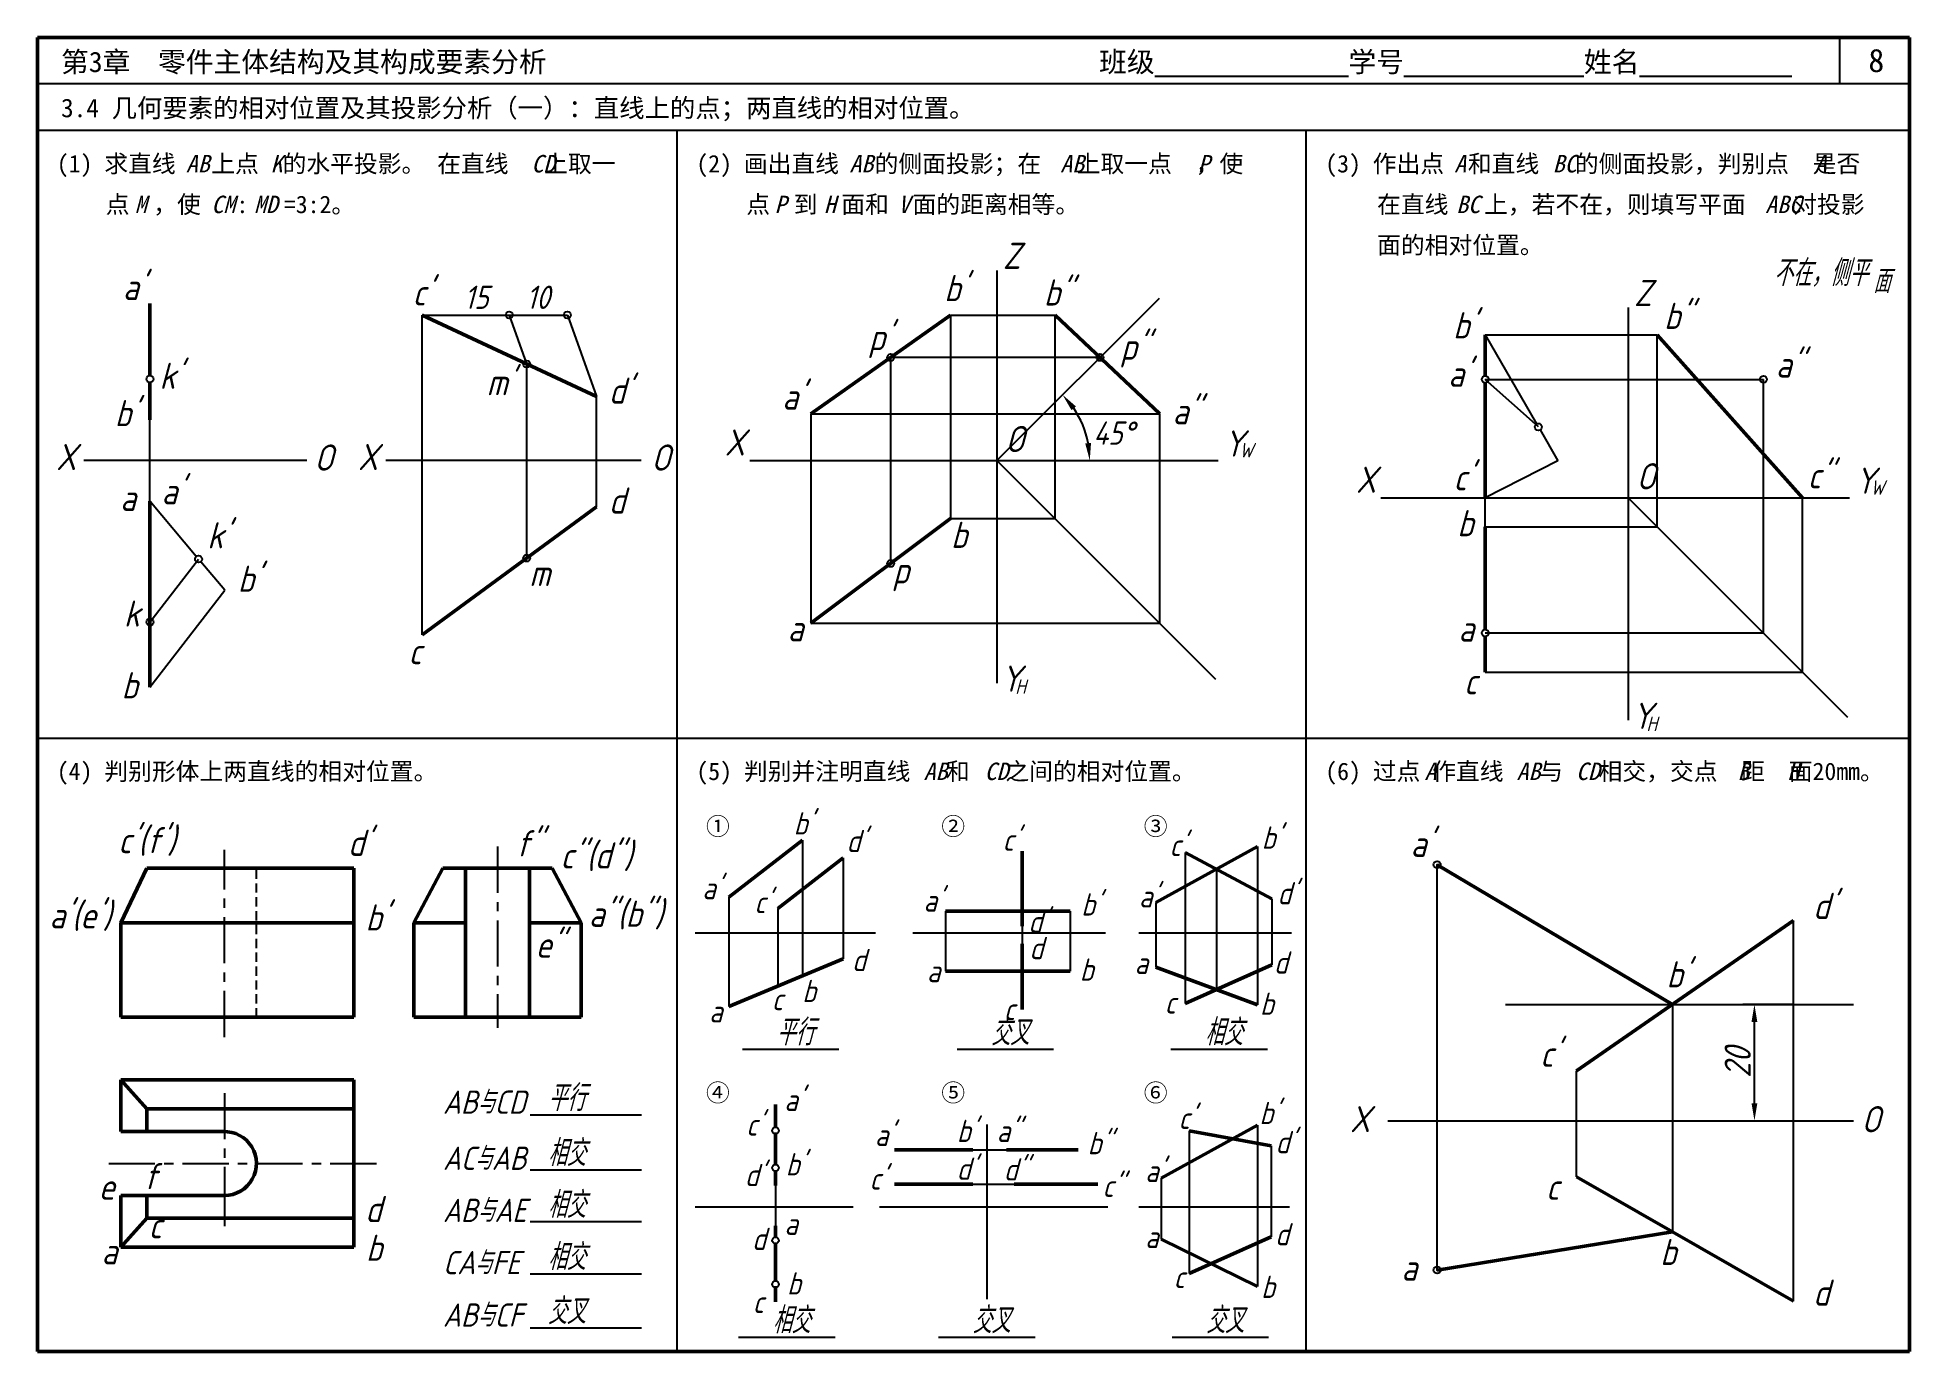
# Model space of a CAD drawing. Header units: millimetres. Extents: x 0 to 322, y 0 to 226.
import ezdxf

# ---------------------------------------------------------------- set-up
doc = ezdxf.new("R2010")
doc.units = ezdxf.units.MM
doc.header["$LTSCALE"] = 0.25
doc.linetypes.add('CENTER', pattern=[50.8, 31.75, -6.35, 6.35, -6.35])
doc.linetypes.add('HIDDEN', pattern=[9.525, 6.35, -3.175])
for name, color, linetype in [('点画线层', 7, 'CENTER'), ('答案', 1, 'Continuous'), ('细实线层', 7, 'Continuous'), ('虚线层', 7, 'HIDDEN')]:
    doc.layers.add(name, color=color, linetype=linetype)
doc.layers.add('粗实线层', color=7, linetype='Continuous', lineweight=50)
doc.styles.get("Standard").update_dxf_attribs({"font": 'gbeitc.shx', "height": 4.5, "bigfont": 'gbcbig.shx'})
doc.styles.add('宋体', font='', dxfattribs={"height": 3})
doc.styles.add('宋体-斜体', font='', dxfattribs={"oblique": 15, "height": 3})
doc.styles.get('宋体').set_extended_font_data('SimSun')
doc.styles.get('宋体-斜体').set_extended_font_data('SimSun')
doc.dimstyles.new('ISO-25', dxfattribs={"dimtxt": 4.5, "dimasz": 3, "dimexe": 2, "dimexo": 0, "dimtad": 1, "dimtoh": 1, "dimdsep": 46, "dimtxsty": 'Standard', "dimcen": 0, "dimclrd": 256, "dimclre": 256, "dimclrt": 256, "dimadec": 0, "dimazin": 0, "dimtfac": 1, "dimtmove": 0, "dimatfit": 2, "dimfxl": 0, "dimlwd": -1, "dimlwe": -1, "dimarcsym": 0})

# ---------------------------------------------------------------- blocks, each defined once
blk = doc.blocks.new('*D1')
at = {"layer": 'Defpoints', "color": 0, "transparency": 16777216}
for p in [(295.32, 59.69), (302.06, 59.69), (312.33, 39.69)]:
    blk.add_point(p, dxfattribs=at)
at = {"layer": '答案', "transparency": 16777216}
for p, q in [((302.06, 59.69), (293.32, 59.69)), ((295.32, 42.69), (295.32, 56.69))]:
    blk.add_line(p, q, dxfattribs=at)
for points in [[(294.82, 56.69), (295.82, 56.69), (295.32, 59.69)], [(294.82, 42.69), (295.82, 42.69), (295.32, 39.69)]]:
    blk.add_solid(points, dxfattribs=at)
at = {"layer": '答案', "transparency": 16777216, "insert": (292.44, 49.69), "char_height": 4.5, "attachment_point": 5, "rotation": 90}
blk.add_mtext('20', dxfattribs=at)

msp = doc.modelspace()

# ---------------------------------------------------------------- linework, layer by layer
at = {"lineweight": 50}
for p, q in [((322, 226), (0, 226)), ((0, 226), (0, 0)), ((322, 0), (322, 226)), ((0, 0), (322, 0))]:
    msp.add_line(p, q, dxfattribs=at)
for p, q in [((310, 218), (310, 226)), ((322, 218), (0, 218)), ((322, 210), (0, 210)), ((110, 210), (110, 0)), ((218.173, 210), (218.173, 0)), ((46.356, 153.247), (7.994, 153.247)), ((103.859, 153.247), (59.909, 153.247)), ((0, 105.5), (322, 105.5)), ((197.429, 85.836), (197.429, 59.845)), ((209.84, 86.88), (209.84, 59.605)), ((202.771, 82.98), (202.771, 62.24)), ((212.322, 77.875), (212.322, 66.522)), ((192.335, 77.223), (192.335, 66.13)), ((189.458, 72.003), (215.718, 72.003)), ((209.827, 38.929), (209.827, 11.198)), ((198.106, 37.943), (198.106, 13.396)), ((212.171, 35.355), (212.171, 19.702)), ((193.294, 29.809), (193.294, 19.332)), ((189.458, 24.879), (215.379, 24.879))]:
    msp.add_line(p, q)
at = {"layer": '点画线层'}
for p, q in [((32.165, 54.088), (32.165, 86.296)), ((79.125, 86.838), (79.125, 55.658)), ((32.165, 44.455), (32.165, 29.474)), ((12.268, 32.341), (58.347, 32.341)), ((32.165, 29.474), (32.165, 20.601))]:
    msp.add_line(p, q, dxfattribs=at)
at = {"layer": '答案'}
for p, q in [((165.034, 153.247), (192.966, 181.179)), ((66.144, 178.247), (81.144, 178.247)), ((81.144, 178.247), (91.144, 178.247)), ((81.144, 178.247), (84.144, 169.847)), ((91.144, 178.247), (96.144, 164.247)), ((157.034, 178.247), (175.034, 178.247)), ((175.034, 143.247), (175.034, 178.247)), ((249.017, 174.847), (257.852, 159.545)), ((249.017, 174.847), (278.599, 174.847)), ((278.599, 141.847), (278.599, 174.847)), ((182.748, 170.961), (146.748, 170.961)), ((146.748, 170.961), (146.748, 135.533)), ((84.144, 169.847), (84.144, 136.447)), ((258.152, 159.026), (249.017, 167.202)), ((249.017, 167.202), (296.868, 167.202)), ((296.868, 123.578), (296.868, 167.202)), ((133.034, 161.247), (193.034, 161.247)), ((193.034, 125.247), (193.034, 161.247)), ((258.452, 158.506), (261.517, 153.197)), ((165.034, 153.247), (202.635, 115.646)), ((261.517, 153.197), (249.017, 146.847)), ((27.321, 136.748), (19.351, 146.247)), ((273.599, 146.847), (311.326, 109.121)), ((303.599, 116.847), (303.599, 146.847)), ((157.034, 143.247), (175.034, 143.247)), ((249.017, 141.847), (278.599, 141.847)), ((19.351, 125.447), (27.707, 136.288)), ((32.207, 130.926), (28.093, 135.829)), ((19.351, 114.247), (32.207, 130.926)), ((133.034, 125.247), (193.034, 125.247)), ((249.017, 123.578), (296.868, 123.578)), ((249.017, 116.847), (303.599, 116.847)), ((252.507, 59.692), (312.332, 59.692)), ((281.212, 59.692), (281.212, 20.589))]:
    msp.add_line(p, q, dxfattribs=at)
at = {"layer": '答案', "lineweight": 50}
for p, q in [((175.034, 178.247), (193.034, 161.247)), ((303.599, 146.847), (278.599, 174.847)), ((240.743, 83.73), (281.212, 59.692)), ((281.212, 20.589), (240.743, 14.014))]:
    msp.add_line(p, q, dxfattribs=at)
at = {"layer": '答案'}
for centre in [(81.144, 178.247), (91.144, 178.247), (146.748, 170.961), (182.748, 170.961), (84.144, 169.847), (296.868, 167.202), (258.152, 159.026), (27.707, 136.288), (84.144, 136.447), (146.748, 135.533), (19.351, 125.447)]:
    msp.add_circle(centre, 0.6, dxfattribs=at)
msp.add_arc((165.034, 153.247), 15.965, 10.78231, 34.21769, dxfattribs=at)
for points in [[(177.85, 161.906), (178.621, 162.543), (176.323, 164.536)], [(181.215, 156.281), (180.219, 156.187), (180.999, 153.247)]]:
    msp.add_solid(points, dxfattribs=at)
at = {"layer": '粗实线层'}
for p, q in [((19.351, 167.847), (19.351, 180.247)), ((96.144, 164.247), (66.144, 178.247)), ((133.034, 161.247), (157.034, 178.247)), ((249.017, 167.802), (249.017, 174.847)), ((19.351, 160.247), (19.351, 166.647)), ((249.017, 146.847), (249.017, 166.602)), ((19.351, 146.247), (19.351, 114.247)), ((96.144, 145.247), (66.144, 123.247)), ((133.034, 125.247), (157.034, 143.247)), ((249.017, 141.847), (249.017, 124.178)), ((249.017, 122.978), (249.017, 116.847)), ((131.595, 87.927), (118.912, 78.122)), ((138.577, 84.885), (127.336, 76.195)), ((169.348, 86.028), (169.348, 73.186)), ((192.335, 77.223), (209.84, 86.88)), ((197.429, 85.836), (212.322, 77.875)), ((14.362, 73.711), (18.813, 83.13)), ((54.419, 83.13), (18.813, 83.13)), ((54.419, 57.49), (54.419, 83.13)), ((64.734, 73.711), (69.706, 83.13)), ((69.706, 83.13), (88.544, 83.13)), ((73.63, 83.13), (73.63, 57.49)), ((84.619, 83.13), (84.619, 57.49)), ((93.515, 73.711), (88.544, 83.13)), ((156.159, 75.72), (177.633, 75.72)), ((302.056, 74.122), (264.698, 48.26)), ((14.362, 57.49), (14.362, 73.711)), ((14.362, 73.711), (54.419, 73.711)), ((64.734, 57.49), (64.734, 73.711)), ((64.734, 73.711), (73.63, 73.711)), ((84.619, 73.711), (93.515, 73.711)), ((93.515, 57.49), (93.515, 73.711)), ((169.348, 70.144), (169.348, 58.822)), ((118.912, 59.356), (138.577, 67.545)), ((156.159, 65.412), (177.633, 65.412)), ((209.84, 59.605), (192.335, 66.13)), ((212.322, 66.522), (197.429, 59.845)), ((14.362, 57.49), (54.419, 57.49)), ((64.734, 57.49), (93.515, 57.49)), ((14.362, 46.731), (54.419, 46.731)), ((18.813, 41.76), (14.362, 46.731)), ((14.362, 46.731), (14.362, 37.835)), ((54.419, 46.731), (54.419, 17.951)), ((126.95, 42.511), (126.95, 38.601)), ((18.813, 41.76), (54.419, 41.76)), ((18.813, 41.76), (18.813, 37.835)), ((193.294, 29.809), (209.827, 38.929)), ((32.165, 37.835), (14.362, 37.835)), ((126.95, 37.476), (126.95, 32.16)), ((198.106, 37.943), (212.171, 35.355)), ((147.386, 34.679), (160.914, 34.679)), ((166.663, 34.679), (179.006, 34.679)), ((126.95, 31.035), (126.95, 28.555)), ((264.698, 30.051), (302.056, 8.645)), ((32.165, 26.846), (14.362, 26.846)), ((14.362, 17.951), (14.362, 26.846)), ((18.813, 22.922), (18.813, 26.846)), ((147.386, 28.765), (160.914, 28.765)), ((168.015, 28.765), (182.388, 28.765)), ((18.813, 22.922), (14.362, 17.951)), ((18.813, 22.922), (54.419, 22.922)), ((126.95, 21.631), (126.95, 19.689)), ((209.827, 11.198), (193.294, 19.332)), ((212.171, 19.702), (198.106, 13.396)), ((14.362, 17.951), (54.419, 17.951)), ((126.95, 18.564), (126.95, 12.174)), ((126.95, 11.049), (126.95, 8.57))]:
    msp.add_line(p, q, dxfattribs=at)
msp.add_arc((32.165, 32.341), 5.498, 270, 92.0538, dxfattribs=at)
at = {"layer": '细实线层'}
for p, q in [((165.034, 185.945), (165.034, 114.967)), ((66.144, 123.247), (66.144, 178.247)), ((157.034, 178.247), (157.034, 143.247)), ((273.599, 179.545), (273.599, 108.567)), ((96.144, 145.247), (96.144, 164.247)), ((133.034, 161.247), (133.034, 125.247)), ((19.351, 146.247), (19.351, 160.247)), ((122.508, 153.247), (203.101, 153.247)), ((231.074, 146.847), (311.666, 146.847)), ((249.017, 141.847), (249.017, 146.847)), ((131.595, 87.927), (131.595, 64.637)), ((138.577, 84.885), (138.577, 67.545)), ((240.743, 14.014), (240.743, 83.73)), ((118.912, 78.122), (118.912, 59.356)), ((127.336, 76.195), (127.336, 62.864)), ((156.159, 75.72), (156.159, 65.412)), ((177.633, 75.72), (177.633, 65.412)), ((302.056, 8.645), (302.056, 74.122)), ((113.154, 72.003), (144.158, 72.003)), ((150.568, 72.003), (183.689, 72.003)), ((169.348, 73.186), (169.348, 70.144)), ((121.242, 52.012), (137.822, 52.012)), ((158.208, 52.012), (174.788, 52.012)), ((194.961, 52.012), (211.541, 52.012)), ((264.698, 30.051), (264.698, 48.26)), ((84.758, 40.715), (103.877, 40.715)), ((163.281, 39.073), (163.281, 8.994)), ((232.253, 39.692), (312.332, 39.692)), ((160.914, 34.679), (166.663, 34.679)), ((84.758, 31.257), (103.877, 31.257)), ((126.95, 28.555), (126.95, 21.631)), ((160.914, 28.765), (168.015, 28.765)), ((113.154, 24.879), (140.312, 24.879)), ((144.85, 24.879), (184.079, 24.879)), ((84.758, 22.342), (103.877, 22.342)), ((84.758, 13.368), (103.877, 13.368)), ((84.758, 4.056), (103.877, 4.056)), ((120.601, 2.492), (137.181, 2.492)), ((155.003, 2.492), (171.583, 2.492)), ((195.175, 2.492), (211.755, 2.492))]:
    msp.add_line(p, q, dxfattribs=at)
for centre, radius in [((19.351, 167.247), 0.6), ((249.017, 167.202), 0.6), ((249.017, 123.578), 0.6), ((240.743, 83.73), 0.6), ((126.95, 38.038), 0.562), ((126.95, 31.597), 0.562), ((126.95, 19.126), 0.562), ((240.743, 14.014), 0.6), ((126.95, 11.612), 0.562)]:
    msp.add_circle(centre, radius, dxfattribs=at)
for p in [(240.743, 83.73), (240.743, 83.73), (240.743, 14.014), (240.743, 14.014)]:
    msp.add_point(p, dxfattribs=at)
at = {"layer": '虚线层'}
msp.add_line((37.663, 57.49), (37.663, 83.13), dxfattribs=at)

# ---------------------------------------------------------------- texts
at = {"style": '宋体'}
for s, height, p in [('第3章  零件主体结构及其构成要素分析', 3.5, (4.054, 220.047)), ('班级%%U              %%U学号%%U             %%U姓名%%U           ', 3.5, (182.613, 220.047)), ('8', 4, (314.921, 220.047)), ('3.4 几何要素的相对位置及其投影分析（一）：直线上的点；两直线的相对位置。', 3.2, (4.054, 212.275)), ('(1) 求直线   上点  的水平投影。 在直线   上取一', 3, (3.334, 202.787)), ('(2) 画出直线   的侧面投影；在   上取一点  ，使', 3, (113.334, 202.787)), ('(3) 作出点  和直线   的侧面投影，判别点  是否', 3, (221.507, 202.787)), ('点  ，使   :   =3:2。', 3, (11.745, 195.787)), ('点  到  面和  面的距离相等。', 3, (121.917, 195.787)), ('在直线   上，若不在，则填写平面    对投影', 3, (230.414, 195.787)), ('面的相对位置。', 3, (230.414, 188.787)), ('(4) 判别形体上两直线的相对位置。', 3, (3.334, 98.287)), ('(5) 判别并注明直线   和   之间的相对位置。', 3, (113.334, 98.287)), ('(6) 过点 作直线   与   相交，交点  距  面20mm。', 3, (221.507, 98.287)), ('①', 3, (114.988, 88.831)), ('②', 3, (155.461, 88.831)), ('③', 3, (190.291, 88.831)), ('④', 3, (114.988, 43.012)), ('⑤', 3, (155.461, 43.012)), ('⑥', 3, (190.291, 43.012))]:
    msp.add_text(s, height=height, dxfattribs=at).set_placement(p)
at = {"style": '宋体-斜体', "oblique": 15}
for s, p in [('AB', (25.534, 202.787)), ('K', (40.117, 202.787)), ('CD', (84.973, 202.787)), ('AB', (139.674, 202.787)), ('AB', (175.93, 202.787)), ('P', (199.597, 202.787)), ('A', (243.687, 202.787)), ('BC', (260.626, 202.787)), ('A', (305.687, 202.787)), ('M', (16.747, 195.787)), ('CM', (29.922, 195.787)), ('MD', (37.264, 195.787)), ('P', (126.799, 195.787)), ('H', (135.289, 195.787)), ('V', (148.024, 195.787)), ('BC', (244.032, 195.787)), ('ABC', (297.175, 195.787)), ('AB', (152.433, 98.287)), ('CD', (162.914, 98.287)), ('A', (238.574, 98.287)), ('AB', (254.418, 98.287)), ('CD', (264.646, 98.287)), ('B', (292.424, 98.287)), ('H', (301.02, 98.287))]:
    msp.add_text(s, height=3, dxfattribs=at).set_placement(p)
at = {"layer": '答案'}
for s, height, p in [('不在，侧平', 4.5, (298.6, 183.25)), ('b"', 4.5, (173.09, 179.888)), ('15', 4, (73.407, 179.314)), ('10', 4, (84.075, 179.314)), ('b"', 4.5, (279.768, 175.865)), ("p'", 4.5, (142.986, 172.228)), ('p"', 4.5, (186.295, 170.59)), ('a"', 4.5, (298.995, 167.512)), ("m'", 4.5, (77.255, 164.46)), ('a"', 4.5, (195.246, 159.467)), ('45°', 4, (181.599, 155.955)), ('c"', 4.5, (304.47, 148.44)), ("a'", 4.5, (21.341, 145.706)), ("k'", 4.5, (29.2, 138.129)), ("b'", 4.5, (34.46, 130.653)), ('p', 4.5, (147.126, 132.124)), ('m', 4.5, (84.6, 131.647)), ('k', 4.5, (14.859, 124.673)), ("b'", 4.5, (280.184, 62.631)), ('平行', 4.5, (127.063, 52.663)), ('交叉', 4.5, (164.03, 52.663)), ('相交', 4.5, (200.783, 52.663)), ('平行', 4.5, (87.772, 41.367)), ('相交', 4.5, (87.772, 31.909)), ('相交', 4.5, (87.772, 22.994)), ('b', 4.5, (279.097, 14.879)), ('相交', 4.5, (87.772, 14.019)), ('交叉', 4.5, (87.772, 4.707)), ('相交', 4.5, (126.422, 3.143)), ('交叉', 4.5, (160.825, 3.143)), ('交叉', 4.5, (200.996, 3.143))]:
    msp.add_text(s, height=height, dxfattribs=at).set_placement(p)
at = {"layer": '细实线层'}
for s, height, p in [('Z', 4.5, (166.051, 186.2)), ('%%U           ', 4.5, (300.084, 182.898)), ("a'", 4.5, (14.695, 180.831)), ("c'", 4.5, (64.515, 179.901)), ("b'", 4.5, (155.957, 180.642)), ('Z', 4.5, (274.617, 179.801)), ('面', 4, (315.74, 182.054)), ("b'", 4.5, (243.477, 174.242)), ("k'", 4.5, (20.98, 165.565)), ("a'", 4.5, (242.648, 165.914)), ("d'", 4.5, (98.271, 163.007)), ("b'", 4.5, (13.298, 159.138)), ("a'", 4.5, (128.102, 161.976)), ('X', 4.5, (118.224, 154.094)), ('O', 4.5, (166.453, 154.68)), ('Y', 4.5, (204.047, 153.925)), ('X', 4.5, (3.209, 151.593)), ('O', 4.5, (47.601, 151.496)), ('X', 4.5, (55.125, 151.593)), ('O', 4.5, (105.569, 151.496)), ('W', 2.5, (206.732, 153.755)), ('X', 4.5, (226.789, 147.694)), ("c'", 4.5, (243.549, 148.105)), ('O', 4.5, (275.018, 148.28)), ('Y', 4.5, (312.612, 147.525)), ('d', 4.5, (98.271, 144.105)), ('W', 2.5, (315.297, 147.355)), ('a', 4.5, (14.229, 144.57)), ('b', 4.5, (157.121, 138.203)), ('b', 4.5, (244.198, 140.211)), ('a', 4.5, (129.029, 122.136)), ('a', 4.5, (244.406, 122.085)), ('c', 4.5, (63.816, 118.202)), ('b', 4.5, (14.462, 112.325)), ('Y', 4.5, (165.712, 113.478)), ('c', 4.5, (245.35, 113.028)), ('H', 2.5, (168.181, 113.106)), ('Y', 4.5, (274.278, 107.079)), ('H', 2.5, (276.746, 106.707)), ("b'", 3.825, (130.065, 88.916)), ("c'(f')", 4.5, (13.891, 85.695)), ("d'", 4.5, (53.394, 85.246)), ('f"', 4.5, (82.292, 85.156)), ("d'", 3.825, (139.14, 85.895)), ("c'", 3.825, (165.998, 86.108)), ("b'", 3.825, (210.572, 86.476)), ("a'", 4.5, (236.181, 85.079)), ('c"(d")', 4.5, (89.951, 83.08)), ("c'", 3.825, (194.706, 85.206)), ("a'", 3.825, (114.353, 77.793)), ("a'", 3.825, (189.463, 76.382)), ("d'", 3.825, (213.269, 76.906)), ("a'(e')", 4.5, (2.058, 72.78)), ("b'", 4.5, (56.42, 72.403)), ('a"(b")', 4.5, (94.832, 73.042)), ("c'", 3.825, (123.299, 75.386)), ("a'", 3.825, (152.405, 75.653)), ("b'", 3.825, (179.517, 74.981)), ("d'", 4.5, (305.407, 74.39)), ("d'", 3.825, (170.412, 72.03)), ('e"', 4.5, (85.67, 67.731)), ('d', 3.825, (170.604, 67.479)), ('d', 3.825, (140.097, 65.423)), ('d', 3.825, (212.667, 65.003)), ('a', 3.825, (152.996, 63.525)), ('b', 3.825, (179.279, 63.781)), ('a', 3.825, (188.714, 64.928)), ('c', 3.825, (126.298, 58.699)), ('b', 3.825, (131.536, 60.094)), ('b', 3.825, (210.272, 57.899)), ('a', 3.825, (115.528, 56.606)), ('c', 3.825, (166.205, 57.009)), ('c', 3.825, (193.879, 58.124)), ("c'", 4.5, (258.453, 48.956)), ('AB与CD', 4, (69.755, 40.892)), ("a'", 3.825, (128.461, 41.363)), ("c'", 3.825, (196.251, 38.269)), ("b'", 3.825, (210.177, 39.116)), ('X', 4.5, (225.758, 37.724)), ('O', 4.5, (313.708, 37.706)), ("c'", 3.825, (121.888, 37.135)), ("a'", 3.825, (144.032, 35.354)), ("b'", 3.825, (158.129, 36.04)), ('a"', 3.825, (164.997, 36.032)), ("d'", 3.825, (212.935, 34.102)), ('AC与AB', 4, (69.755, 31.244)), ('b"', 3.825, (180.627, 33.93)), ('f', 4.5, (18.264, 27.921)), ("d'", 3.825, (121.654, 28.452)), ("b'", 3.825, (128.703, 30.295)), ("c'", 3.825, (143.105, 27.84)), ("d'", 3.825, (158.094, 29.534)), ('d"', 3.825, (166.193, 29.42)), ("a'", 3.825, (190.524, 29.159)), ('e', 4.5, (10.526, 26.107)), ('c"', 3.825, (183.173, 26.592)), ('c', 4.5, (259.456, 26.093)), ('d', 4.5, (56.367, 22.253)), ('AB与AE', 4, (69.755, 22.284)), ('c', 4.5, (19.12, 19.47)), ('a', 3.825, (128.477, 20.072)), ('b', 4.5, (56.508, 15.591)), ('d', 3.825, (122.904, 17.463)), ('a', 3.825, (190.524, 17.803)), ('d', 3.825, (212.87, 18.268)), ('a', 4.5, (11.025, 14.997)), ('CA与FE', 4, (69.755, 13.297)), ('b', 3.825, (128.928, 9.808)), ('c', 3.825, (195.416, 10.915)), ('b', 3.825, (210.467, 9.216)), ('a', 4.5, (234.59, 12.185)), ('d', 4.5, (305.407, 7.884)), ('AB与CF', 4, (69.755, 4.282)), ('c', 3.825, (123.023, 6.624))]:
    msp.add_text(s, height=height, dxfattribs=at).set_placement(p)

# ---------------------------------------------------------------- dimensions: what is measured, and where the dimension line sits
at = {"layer": '答案'}
dim = msp.add_linear_dim(base=(295.315, 59.692), p1=(312.332, 39.692), p2=(302.056, 59.692), angle=90, dimstyle='ISO-25', override={"dimse1": 1}, dxfattribs=at)
dim.commit()
dim.dimension.update_dxf_attribs({"geometry": '*D1', "text_midpoint": (292.44, 49.692)})

doc.saveas('drawing.dxf')
